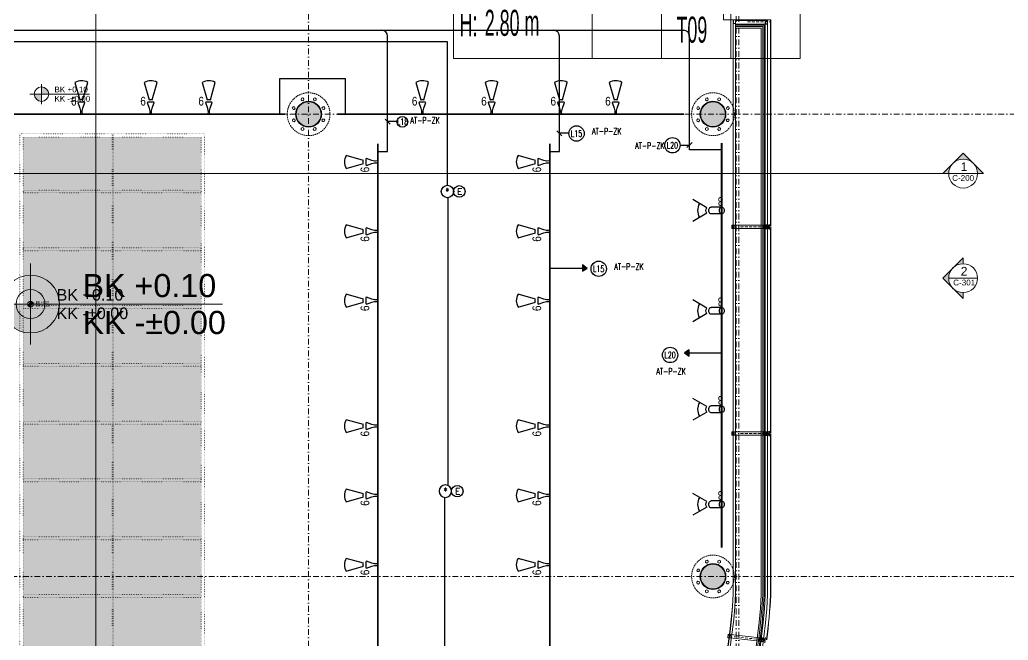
# Model space of a CAD drawing. Extents: x -9058 to 11890, y 0 to 7444.
# Drawn here: x 8615 to 10326, y 1236 to 2309 of the extents above; entities that cross this region are included whole.
import ezdxf
from ezdxf.enums import TextEntityAlignment as Align

# ---------------------------------------------------------------- set-up
doc = ezdxf.new("R2010")
doc.units = 0
doc.header["$LTSCALE"] = 10
doc.header["$MEASUREMENT"] = 0
doc.header["$PDMODE"] = 1
for name, pattern in [('DASHDOT', [1, 0.5, -0.25, 0, -0.25]), ('DOT2', [0.125, 0, -0.125]), ('HIDDEN', [0.375, 0.25, -0.125])]:
    doc.linetypes.add(name, pattern=pattern)
doc.layers.get('0').update_dxf_attribs({"color": 9, "lineweight": 9})
for name, color, linetype, lineweight in [('06D', 9, 'Continuous', 9), ('09', 9, 'Continuous', 9), ('10', 9, 'Continuous', 9), ('12', 9, 'Continuous', 9), ('14', 9, 'Continuous', 9), ('20', 9, 'DOT2', 9), ('21', 9, 'Continuous', 9), ('21 @ 1 (1)', 9, 'Continuous', 9), ('21 @ 10 (1)', 9, 'Continuous', 9), ('21 @ 10 (2)', 9, 'Continuous', 9), ('21 @ 2 (1)', 9, 'Continuous', 9), ('21 @ 20', 9, 'Continuous', 9), ('21 @ 5 (1)', 9, 'Continuous', 9), ('21 @ 5 (2)', 9, 'Continuous', 9), ('21_mahal200', 9, 'Continuous', 9), ('21_mahal200 @ 1', 9, 'Continuous', 9), ('21_mahal200 @ 10 (1)', 9, 'Continuous', 9), ('21_mahal200 @ 10 (2)', 9, 'Continuous', 9), ('21_mahal200 @ 2', 9, 'Continuous', 9), ('21_mahal200 @ 20', 9, 'Continuous', 9), ('21_mahal200 @ 5 (1)', 9, 'Continuous', 9), ('21_mahal200 @ 5 (2)', 9, 'Continuous', 9), ('24', 9, 'DASHDOT', 9), ('31', 9, 'Continuous', 9), ('33', 9, 'BATTING', 9), ('40A', 9, 'Continuous', 9), ('E-1x26W PL DOWNLIGHT ARMATÜR (GÖMME) (KİTLİ)', 7, 'Continuous', 30), ('E-ACİL AYDINLATMA KİTİ', 7, 'Continuous', 30), ('E-Aydınlatma', 4, 'Continuous', 30), ('E-KABLO', 7, 'Continuous', 30), ('E-LİNYE', 7, 'Continuous', 30)]:
    doc.layers.add(name, color=color, linetype=linetype, lineweight=lineweight)
doc.styles.add('Arial', font='arial.ttf', dxfattribs={"height": 2.5})
doc.styles.add('E-YAZI', font='txttw.shx')
doc.styles.add('MuuM_TEXT-STANDART', font='ARIALN.TTF')
doc.linetypes.add('BATTING', pattern='A,0.0001,-0.1,[134,ltypeshp.shx,S=0.1,R=0,X=-0.1,Y=0],-0.2,[134,ltypeshp.shx,S=0.1,R=180,X=0.1,Y=0],-0.1', length=0.4001)

# ---------------------------------------------------------------- blocks, each defined once
blk = doc.blocks.new('p-prs-kolon-02')
h = blk.add_hatch(color=255)
h.dxf.hatch_style = 1
edge = h.paths.add_edge_path()
edge.add_arc((0, 0), 22.5, 0, 360)
for radius in [22.5, 21.5]:
    blk.add_circle((0, 0), radius)
at = {"layer": '20', "linetype": 'HIDDEN'}
for points in [[(-12.5, 27.5), (-9.9, 28.1), (-8.1, 26.3), (-8.8, 23.8), (-11.3, 23.1), (-13.1, 25), (-12.5, 27.5)], [(10.6, 28.2), (12.9, 26.9), (12.9, 24.3), (10.6, 23), (8.4, 24.3), (8.4, 26.9), (10.6, 28.2)], [(-28.2, 10.6), (-26.9, 12.9), (-24.3, 12.9), (-23, 10.6), (-24.3, 8.4), (-26.9, 8.4), (-28.2, 10.6)], [(27.5, 12.5), (28.1, 9.9), (26.3, 8.1), (23.8, 8.8), (23.1, 11.3), (25, 13.1), (27.5, 12.5)], [(-27.5, -12.5), (-28.1, -9.9), (-26.3, -8.1), (-23.8, -8.8), (-23.1, -11.3), (-25, -13.1), (-27.5, -12.5)], [(28.2, -10.6), (26.9, -12.9), (24.3, -12.9), (23, -10.6), (24.3, -8.4), (26.9, -8.4), (28.2, -10.6)], [(-10.6, -28.2), (-12.9, -26.9), (-12.9, -24.3), (-10.6, -23), (-8.4, -24.3), (-8.4, -26.9), (-10.6, -28.2)], [(12.5, -27.5), (9.9, -28.1), (8.1, -26.3), (8.8, -23.8), (11.3, -23.1), (13.1, -25), (12.5, -27.5)]]:
    blk.add_lwpolyline(points, dxfattribs=at)
blk.add_circle((0, 0), 37, dxfattribs=at)
blk = doc.blocks.new('PR')
at = {"layer": '10'}
blk.add_hatch(color=256, dxfattribs=at).paths.add_polyline_path([(9909.7, 1968.8), (9910.1, 1968.8), (9910.1, 1971.3), (9909.7, 1971.3)])
at = {"layer": '06D'}
for points in [[(9905.6, 1973.4), (9854.3, 1973.4)], [(9905.6, 1967.4), (9854.3, 1967.4)]]:
    blk.add_lwpolyline(points, dxfattribs=at)
at = {"layer": '10'}
for points in [[(9854.3, 1973.4), (9850.3, 1973.4), (9850.3, 1967.4), (9854.3, 1967.4), (9854.3, 1973.4)], [(9854.3, 1973.4), (9850.3, 1973.4), (9850.3, 1967.4), (9854.3, 1967.4), (9854.3, 1973.4)], [(9909.6, 1973.4), (9905.6, 1973.4), (9905.6, 1967.4), (9909.6, 1967.4), (9909.6, 1973.4)], [(9909.6, 1973.4), (9905.6, 1973.4), (9905.6, 1967.4), (9909.6, 1967.4), (9909.6, 1973.4)], [(9907.8, 1967.1), (9909.8, 1967.1), (9909.8, 1973.6), (9911.7, 1973.6)], [(9911.7, 1967.1), (9909.8, 1967.1), (9909.8, 1973.6), (9907.8, 1973.6)], [(9913.9, 1973.3), (9910.2, 1973.3), (9910.2, 1967.4), (9913.9, 1967.4)], [(9913.9, 1967.4), (9910.2, 1967.4), (9910.2, 1973.3), (9913.9, 1973.3)], [(9914.9, 1974.7), (9914.9, 1971.3), (9912.3, 1971.3), (9912.3, 1971.1), (9915.1, 1971.1), (9915.1, 1974.7)], [(9915.1, 1965.8), (9915.1, 1969.7), (9912.3, 1969.7), (9912.3, 1969.5), (9914.9, 1969.5), (9914.9, 1965.8)]]:
    blk.add_lwpolyline(points, dxfattribs=at)
for points in [[(9854.1, 1973.2), (9850.5, 1973.2), (9850.5, 1967.6), (9854.1, 1967.6)], [(9854.1, 1973.2), (9850.5, 1973.2), (9850.5, 1967.6), (9854.1, 1967.6)], [(9909.4, 1973.2), (9905.8, 1973.2), (9905.8, 1967.6), (9909.4, 1967.6)], [(9909.4, 1973.2), (9905.8, 1973.2), (9905.8, 1967.6), (9909.4, 1967.6)], [(9909.7, 1968.8), (9910.1, 1968.8), (9910.1, 1971.3), (9909.7, 1971.3)]]:
    blk.add_lwpolyline(points, close=True, dxfattribs=at)
at = {"layer": '20', "linetype": 'HIDDEN', "ltscale": 2}
blk.add_lwpolyline([(9915.1, 1970.4), (9861.3, 1970.4)], dxfattribs=at)
blk = doc.blocks.new('0_exteriorelevation2')
h = blk.add_hatch(color=256)
edge = h.paths.add_edge_path()
edge.add_arc((0, 0), 5, 45, 90)
edge.add_line((0, 5), (0, 7.07))
edge.add_line((0, 7.07), (3.54, 3.54))
edge = h.paths.add_edge_path()
edge.add_line((0, -5), (0, -7.07))
edge.add_line((0, -7.07), (3.54, -3.54))
edge.add_arc((0, 0), 5, 270, 315, ccw=False)
h.paths.add_polyline_path([(3.79, 3.28), (7.07, 0), (3.54, -3.54), (3.77, -3.29), (3.92, -3.11), (4.03, -2.96), (4.19, -2.73), (4.41, -2.36), (4.51, -2.15), (4.59, -1.99), (4.66, -1.81), (4.75, -1.55), (4.83, -1.3), (4.89, -1.03), (4.93, -0.84), (4.97, -0.5), (5, -0.18), (5, 0.07), (4.99, 0.36), (4.96, 0.6), (4.91, 0.94), (4.86, 1.16), (4.82, 1.32), (4.77, 1.51), (4.69, 1.75), (4.58, 2), (4.47, 2.25), (4.36, 2.45), (4.26, 2.62), (4.13, 2.82), (3.97, 3.03), (3.84, 3.2), (3.69, 3.37), (3.55, 3.52)])
for points in [[(0, -7.07), (7.07, 0), (0, 7.07), (0, 5)], [(0, -7.07), (7.07, 0), (0, 7.07), (0, 5)], [(-5, 0), (5, 0)], [(0, -5), (0, -7.07)], [(0, -5), (0, -7.07)]]:
    blk.add_lwpolyline(points)
blk.add_circle((0, 0), 5)
at = {"style": 'Arial'}
blk.add_attdef('KESITADI', text='', height=3, dxfattribs=at).set_placement((0, 0), align=Align.BOTTOM_CENTER)
blk.add_attdef('PAFTAADI', text='', height=2, dxfattribs=at).set_placement((0, -0.5), align=Align.TOP_CENTER)
blk = doc.blocks.new('0a_elevationtarget-p')
h = blk.add_hatch(color=256)
h.paths.add_polyline_path([(2.5, 0, 0.414214), (0, 2.5), (0, 0)])
h.paths.add_polyline_path([(0, 0), (-2.5, 0, 0.414214), (0, -2.5)])
blk.add_line((0, -3.5), (0, 3.5))
blk.add_lwpolyline([(16.605, 0), (-4, 0)])
blk.add_circle((0, 0), 2.5)
at = {"layer": '40A'}
blk.add_lwpolyline([(-2.5, 0), (2.5, 0)], dxfattribs=at)
at = {"style": 'Arial'}
blk.add_attdef('BITMISKOT', text='', height=2, dxfattribs=at).set_placement((4.5, 0), align=Align.BOTTOM_LEFT)
blk.add_attdef('KABAKOT', text='', height=2, dxfattribs=at).set_placement((4.5, -0.592), align=Align.TOP_LEFT)
blk = doc.blocks.new('*U654')
at = {"layer": '21 @ 1 (1)'}
blk.add_blockref('0a_elevationtarget-p', (8633.7, 1817.3), dxfattribs=at).add_auto_attribs({'BITMISKOT': 'BK +0.10', 'KABAKOT': 'KK -%%p0.00'})
at = {"layer": '21 @ 10 (1)', "xscale": 10, "yscale": 10, "zscale": 10}
blk.add_blockref('0a_elevationtarget-p', (8633.7, 1817.3), dxfattribs=at).add_auto_attribs({'BITMISKOT': 'BK +0.10', 'KABAKOT': 'KK -%%p0.00'})
at = {"layer": '21 @ 10 (2)', "xscale": 10, "yscale": 10, "zscale": 10}
blk.add_blockref('0a_elevationtarget-p', (8633.7, 1817.3), dxfattribs=at).add_auto_attribs({'BITMISKOT': 'BK +0.10', 'KABAKOT': 'KK -%%p0.00'})
at = {"layer": '21 @ 2 (1)', "xscale": 2, "yscale": 2, "zscale": 2}
blk.add_blockref('0a_elevationtarget-p', (8633.7, 1817.3), dxfattribs=at).add_auto_attribs({'BITMISKOT': 'BK +0.10', 'KABAKOT': 'KK -%%p0.00'})
at = {"layer": '21 @ 20', "xscale": 20, "yscale": 20, "zscale": 20}
blk.add_blockref('0a_elevationtarget-p', (8633.7, 1817.3), dxfattribs=at).add_auto_attribs({'BITMISKOT': 'BK +0.10', 'KABAKOT': 'KK -%%p0.00'})
at = {"layer": '21 @ 5 (1)', "xscale": 5, "yscale": 5, "zscale": 5}
blk.add_blockref('0a_elevationtarget-p', (8652.6, 2180.6), dxfattribs=at).add_auto_attribs({'BITMISKOT': 'BK +0.10', 'KABAKOT': 'KK -%%p0.00'})
at = {"layer": '21 @ 5 (2)', "xscale": 5, "yscale": 5, "zscale": 5}
blk.add_blockref('0a_elevationtarget-p', (8652.6, 2180.6), dxfattribs=at).add_auto_attribs({'BITMISKOT': 'BK +0.10', 'KABAKOT': 'KK -%%p0.00'})
blk = doc.blocks.new('0_buildingsection')
h = blk.add_hatch(color=256)
h.paths.add_polyline_path([(7.07, 0), (0, 7.07), (-7.07, 0)])
h.paths.add_polyline_path([(5, 0, 1), (-5, 0)], flags=16)
for points in [[(7.07, 0), (0, 7.07), (-7.07, 0), (25, 0)], [(7.07, 0), (0, 7.07), (-7.07, 0), (7.07, 0)]]:
    blk.add_lwpolyline(points)
blk.add_circle((0, 0), 5)
at = {"style": 'Arial'}
blk.add_attdef('KESITADI', text='', height=3, dxfattribs=at).set_placement((0, 0), align=Align.BOTTOM_CENTER)
blk.add_attdef('PAFTAADI', text='', height=2, dxfattribs=at).set_placement((0, -0.5), align=Align.TOP_CENTER)
blk = doc.blocks.new('p-cam ısıklık')
at = {"layer": '09'}
h = blk.add_hatch(dxfattribs=at)
h.set_pattern_fill('DOTS', color=256, scale=5)
h.set_pattern_definition([(0, (-3005.0576, -612.123), (3.96875, 7.9375), [0, -7.9375])])
h.paths.add_polyline_path([(-6, 6), (-6, 1494), (-314, 1494), (-314, 6)])
for points in [[(-320, 0), (-320, 1500), (0, 1500), (0, 0)], [(-314, 6), (-314, 1494), (-6, 1494), (-6, 6)], [(-6, 1397.5), (-314, 1397.5), (-314, 1402.5), (-6, 1402.5)], [(-6, 1297.5), (-314, 1297.5), (-314, 1302.5), (-6, 1302.5)], [(-6, 1197.5), (-314, 1197.5), (-314, 1202.5), (-6, 1202.5)], [(-6, 1097.5), (-314, 1097.5), (-314, 1102.5), (-6, 1102.5)], [(-6, 997.5), (-314, 997.5), (-314, 1002.5), (-6, 1002.5)], [(-6, 897.5), (-314, 897.5), (-314, 902.5), (-6, 902.5)], [(-6, 797.5), (-314, 797.5), (-314, 802.5), (-6, 802.5)], [(-6, 697.5), (-314, 697.5), (-314, 702.5), (-6, 702.5)], [(-6, 597.5), (-314, 597.5), (-314, 602.5), (-6, 602.5)], [(-6, 497.5), (-314, 497.5), (-314, 502.5), (-6, 502.5)], [(-6, 397.5), (-314, 397.5), (-314, 402.5), (-6, 402.5)], [(-6, 297.5), (-314, 297.5), (-314, 302.5), (-6, 302.5)], [(-6, 197.5), (-314, 197.5), (-314, 202.5), (-6, 202.5)], [(-6, 97.5), (-314, 97.5), (-314, 102.5), (-6, 102.5)]]:
    blk.add_lwpolyline(points, close=True)
for points in [[(-160.1, 6), (-160.3, 1498.5)], [(-158.1, 6), (-158.3, 1498.5)]]:
    blk.add_lwpolyline(points)
blk = doc.blocks.new('0a_roomno2')
blk.add_lwpolyline([(30, -16), (0, -16), (0, 0), (30, 0)], close=True)
for points in [[(0, 0), (30, 0)], [(0, -5), (30, -5)], [(12, -5), (12, -16)], [(18, -5), (18, -16)], [(24, -5), (24, -16)], [(12, -10.5), (0, -10.5)]]:
    blk.add_lwpolyline(points)
at = {"layer": '40A'}
blk.add_lwpolyline([(0, 0), (30, 0)], dxfattribs=at)
at = {"style": 'MuuM_TEXT-STANDART', "width": 0.6}
blk.add_text('H:', height=2.25, dxfattribs=at).set_placement((0.525, -12.962), align=Align.MIDDLE_LEFT)
at = {"style": 'Arial'}
blk.add_attdef('ODANO', (0, 1.505), '', height=3, dxfattribs=at)
blk.add_attdef('MEKANADI', text='', height=3, dxfattribs=at).set_placement((0.525, -4.75), align=Align.BOTTOM_LEFT)
at = {"style": 'MuuM_TEXT-STANDART', "width": 0.6}
for tag, p in [('YER01', (15, -7)), ('TAVAN01', (20.625, -7)), ('DUVAR01', (26.25, -7)), ('YER02', (15, -10.375)), ('TAVAN02', (20.625, -10.375)), ('DUVAR02', (26.25, -10.375)), ('YER03', (15, -13.75)), ('TAVAN03', (20.625, -13.75)), ('DUVAR03', (26.25, -13.75))]:
    blk.add_attdef(tag, text='', height=2.25, dxfattribs=at).set_placement(p, align=Align.MIDDLE_CENTER)
at = {"style": 'MuuM_TEXT-STANDART'}
blk.add_attdef('M2', text='', height=2.25, dxfattribs=at).set_placement((1.323, -7.805), align=Align.MIDDLE_LEFT)
at = {"style": 'MuuM_TEXT-STANDART', "width": 0.6}
blk.add_attdef('TEMIZTAVANYUKSEKLIGI', text='', height=2.25, dxfattribs=at).set_placement((2.7, -13.162), align=Align.MIDDLE_LEFT)
blk = doc.blocks.new('*U663')
at = {"layer": '21_mahal200 @ 1'}
ref = blk.add_blockref('0a_roomno2', (9366, 2562.2), dxfattribs=at)
ref.add_attrib('ODANO', ' PRS-1K-09', (9366, 2564), dxfattribs={"layer": '0', "height": 3, "style": 'Arial'})
ref.add_attrib('MEKANADI', 'SAT.MÜD.ODASI', dxfattribs={"layer": '0', "height": 3, "style": 'Arial', "width": 0.8}).set_placement((9366.5, 2557.7), align=Align.BOTTOM_LEFT)
ref.add_attrib('M2', '##### m2', dxfattribs={"layer": '0', "height": 2.25, "style": 'MuuM_TEXT-STANDART', "width": 0.6}).set_placement((9366.5, 2554.9), align=Align.MIDDLE_LEFT)
ref.add_attrib('TEMIZTAVANYUKSEKLIGI', '2.80 m', dxfattribs={"layer": '0', "height": 2.25, "style": 'MuuM_TEXT-STANDART', "width": 0.6}).set_placement((9368.7, 2549.3), align=Align.MIDDLE_LEFT)
ref.add_attrib('YER01', 'Y25', dxfattribs={"layer": '0', "height": 2.25, "style": 'MuuM_TEXT-STANDART', "width": 0.6}).set_placement((9381, 2555.5), align=Align.MIDDLE_CENTER)
ref.add_attrib('TAVAN01', 'T05', dxfattribs={"layer": '0', "height": 2.25, "style": 'MuuM_TEXT-STANDART', "width": 0.6}).set_placement((9386.6, 2555.5), align=Align.MIDDLE_CENTER)
ref.add_attrib('DUVAR01', 'D07', dxfattribs={"layer": '0', "height": 2.25, "style": 'MuuM_TEXT-STANDART', "width": 0.6}).set_placement((9392.2, 2555.5), align=Align.MIDDLE_CENTER)
ref.add_attrib('TAVAN02', 'T07', dxfattribs={"layer": '0', "height": 2.25, "style": 'MuuM_TEXT-STANDART', "width": 0.6}).set_placement((9386.6, 2552.1), align=Align.MIDDLE_CENTER)
ref.add_attrib('TAVAN03', 'T09', dxfattribs={"layer": '0', "height": 2.25, "style": 'MuuM_TEXT-STANDART', "width": 0.6}).set_placement((9386.6, 2548.7), align=Align.MIDDLE_CENTER)
at = {"layer": '21_mahal200 @ 10 (1)'}
ref = blk.add_blockref('0a_roomno2', (9366, 2562.2), dxfattribs=dict(at, xscale=10, yscale=10, zscale=10))
ref.add_attrib('ODANO', ' PRS-1K-09', (9366, 2579.8), dxfattribs={"layer": '0', "height": 30, "style": 'Arial'})
ref.add_attrib('MEKANADI', 'SAT.MÜD.ODASI', dxfattribs={"layer": '0', "height": 30, "style": 'Arial', "width": 0.8}).set_placement((9371.2, 2517.2), align=Align.BOTTOM_LEFT)
ref.add_attrib('M2', '##### m2', dxfattribs={"layer": '0', "height": 22.5, "style": 'MuuM_TEXT-STANDART', "width": 0.6}).set_placement((9371.2, 2489.1), align=Align.MIDDLE_LEFT)
ref.add_attrib('TEMIZTAVANYUKSEKLIGI', '2.80 m', dxfattribs={"layer": '0', "height": 22.5, "style": 'MuuM_TEXT-STANDART', "width": 0.6}).set_placement((9393, 2433.1), align=Align.MIDDLE_LEFT)
ref.add_attrib('YER01', 'Y25', dxfattribs={"layer": '0', "height": 22.5, "style": 'MuuM_TEXT-STANDART', "width": 0.6}).set_placement((9516, 2494.7), align=Align.MIDDLE_CENTER)
ref.add_attrib('TAVAN01', 'T05', dxfattribs={"layer": '0', "height": 22.5, "style": 'MuuM_TEXT-STANDART', "width": 0.6}).set_placement((9572.2, 2494.7), align=Align.MIDDLE_CENTER)
ref.add_attrib('DUVAR01', 'D07', dxfattribs={"layer": '0', "height": 22.5, "style": 'MuuM_TEXT-STANDART', "width": 0.6}).set_placement((9628.5, 2494.7), align=Align.MIDDLE_CENTER)
ref.add_attrib('TAVAN02', 'T07', dxfattribs={"layer": '0', "height": 22.5, "style": 'MuuM_TEXT-STANDART', "width": 0.6}).set_placement((9572.2, 2461), align=Align.MIDDLE_CENTER)
ref.add_attrib('TAVAN03', 'T09', dxfattribs={"layer": '0', "height": 22.5, "style": 'MuuM_TEXT-STANDART', "width": 0.6}).set_placement((9572.2, 2427.2), align=Align.MIDDLE_CENTER)
at = {"layer": '21_mahal200 @ 10 (2)'}
ref = blk.add_blockref('0a_roomno2', (9366, 2562.2), dxfattribs=dict(at, xscale=10, yscale=10, zscale=10))
ref.add_attrib('ODANO', ' PRS-1K-09', (9366, 2579.8), dxfattribs={"layer": '0', "height": 30, "style": 'Arial'})
ref.add_attrib('MEKANADI', 'SAT.MÜD.ODASI', dxfattribs={"layer": '0', "height": 30, "style": 'Arial', "width": 0.8}).set_placement((9371.2, 2517.2), align=Align.BOTTOM_LEFT)
ref.add_attrib('M2', '##### m2', dxfattribs={"layer": '0', "height": 22.5, "style": 'MuuM_TEXT-STANDART', "width": 0.6}).set_placement((9371.2, 2489.1), align=Align.MIDDLE_LEFT)
ref.add_attrib('TEMIZTAVANYUKSEKLIGI', '2.80 m', dxfattribs={"layer": '0', "height": 22.5, "style": 'MuuM_TEXT-STANDART', "width": 0.6}).set_placement((9393, 2433.1), align=Align.MIDDLE_LEFT)
ref.add_attrib('YER01', 'Y25', dxfattribs={"layer": '0', "height": 22.5, "style": 'MuuM_TEXT-STANDART', "width": 0.6}).set_placement((9516, 2494.7), align=Align.MIDDLE_CENTER)
ref.add_attrib('TAVAN01', 'T05', dxfattribs={"layer": '0', "height": 22.5, "style": 'MuuM_TEXT-STANDART', "width": 0.6}).set_placement((9572.2, 2494.7), align=Align.MIDDLE_CENTER)
ref.add_attrib('DUVAR01', 'D07', dxfattribs={"layer": '0', "height": 22.5, "style": 'MuuM_TEXT-STANDART', "width": 0.6}).set_placement((9628.5, 2494.7), align=Align.MIDDLE_CENTER)
ref.add_attrib('TAVAN02', 'T07', dxfattribs={"layer": '0', "height": 22.5, "style": 'MuuM_TEXT-STANDART', "width": 0.6}).set_placement((9572.2, 2461), align=Align.MIDDLE_CENTER)
ref.add_attrib('TAVAN03', 'T09', dxfattribs={"layer": '0', "height": 22.5, "style": 'MuuM_TEXT-STANDART', "width": 0.6}).set_placement((9572.2, 2427.2), align=Align.MIDDLE_CENTER)
at = {"layer": '21_mahal200 @ 2'}
ref = blk.add_blockref('0a_roomno2', (9366, 2562.2), dxfattribs=dict(at, xscale=2, yscale=2, zscale=2))
ref.add_attrib('ODANO', ' PRS-1K-09', (9366, 2565.7), dxfattribs={"layer": '0', "height": 6, "style": 'Arial'})
ref.add_attrib('MEKANADI', 'SAT.MÜD.ODASI', dxfattribs={"layer": '0', "height": 6, "style": 'Arial', "width": 0.8}).set_placement((9367, 2553.2), align=Align.BOTTOM_LEFT)
ref.add_attrib('M2', '##### m2', dxfattribs={"layer": '0', "height": 4.5, "style": 'MuuM_TEXT-STANDART', "width": 0.6}).set_placement((9367, 2547.6), align=Align.MIDDLE_LEFT)
ref.add_attrib('TEMIZTAVANYUKSEKLIGI', '2.80 m', dxfattribs={"layer": '0', "height": 4.5, "style": 'MuuM_TEXT-STANDART', "width": 0.6}).set_placement((9371.4, 2536.4), align=Align.MIDDLE_LEFT)
ref.add_attrib('YER01', 'Y25', dxfattribs={"layer": '0', "height": 4.5, "style": 'MuuM_TEXT-STANDART', "width": 0.6}).set_placement((9396, 2548.7), align=Align.MIDDLE_CENTER)
ref.add_attrib('TAVAN01', 'T05', dxfattribs={"layer": '0', "height": 4.5, "style": 'MuuM_TEXT-STANDART', "width": 0.6}).set_placement((9407.2, 2548.7), align=Align.MIDDLE_CENTER)
ref.add_attrib('DUVAR01', 'D07', dxfattribs={"layer": '0', "height": 4.5, "style": 'MuuM_TEXT-STANDART', "width": 0.6}).set_placement((9418.5, 2548.7), align=Align.MIDDLE_CENTER)
ref.add_attrib('TAVAN02', 'T07', dxfattribs={"layer": '0', "height": 4.5, "style": 'MuuM_TEXT-STANDART', "width": 0.6}).set_placement((9407.2, 2542), align=Align.MIDDLE_CENTER)
ref.add_attrib('TAVAN03', 'T09', dxfattribs={"layer": '0', "height": 4.5, "style": 'MuuM_TEXT-STANDART', "width": 0.6}).set_placement((9407.2, 2535.2), align=Align.MIDDLE_CENTER)
at = {"layer": '21_mahal200 @ 20'}
ref = blk.add_blockref('0a_roomno2', (9366, 2562.2), dxfattribs=dict(at, xscale=20, yscale=20, zscale=20))
ref.add_attrib('ODANO', ' PRS-1K-09', (9366, 2597.3), dxfattribs={"layer": '0', "height": 60, "style": 'Arial'})
ref.add_attrib('MEKANADI', 'SAT.MÜD.ODASI', dxfattribs={"layer": '0', "height": 60, "style": 'Arial', "width": 0.8}).set_placement((9376.5, 2472.2), align=Align.BOTTOM_LEFT)
ref.add_attrib('M2', '##### m2', dxfattribs={"layer": '0', "height": 45, "style": 'MuuM_TEXT-STANDART', "width": 0.6}).set_placement((9376.5, 2416), align=Align.MIDDLE_LEFT)
ref.add_attrib('TEMIZTAVANYUKSEKLIGI', '2.80 m', dxfattribs={"layer": '0', "height": 45, "style": 'MuuM_TEXT-STANDART', "width": 0.6}).set_placement((9420, 2304), align=Align.MIDDLE_LEFT)
ref.add_attrib('YER01', 'Y25', dxfattribs={"layer": '0', "height": 45, "style": 'MuuM_TEXT-STANDART', "width": 0.6}).set_placement((9666, 2427.2), align=Align.MIDDLE_CENTER)
ref.add_attrib('TAVAN01', 'T05', dxfattribs={"layer": '0', "height": 45, "style": 'MuuM_TEXT-STANDART', "width": 0.6}).set_placement((9778.5, 2427.2), align=Align.MIDDLE_CENTER)
ref.add_attrib('DUVAR01', 'D07', dxfattribs={"layer": '0', "height": 45, "style": 'MuuM_TEXT-STANDART', "width": 0.6}).set_placement((9891, 2427.2), align=Align.MIDDLE_CENTER)
ref.add_attrib('TAVAN02', 'T07', dxfattribs={"layer": '0', "height": 45, "style": 'MuuM_TEXT-STANDART', "width": 0.6}).set_placement((9778.5, 2359.7), align=Align.MIDDLE_CENTER)
ref.add_attrib('TAVAN03', 'T09', dxfattribs={"layer": '0', "height": 45, "style": 'MuuM_TEXT-STANDART', "width": 0.6}).set_placement((9778.5, 2292.2), align=Align.MIDDLE_CENTER)
at = {"layer": '21_mahal200 @ 5 (1)'}
ref = blk.add_blockref('0a_roomno2', (9366, 2562.2), dxfattribs=dict(at, xscale=5, yscale=5, zscale=5))
ref.add_attrib('ODANO', ' PRS-1K-09', (9366, 2571), dxfattribs={"layer": '0', "height": 15, "style": 'Arial'})
ref.add_attrib('MEKANADI', 'SAT.MÜD.ODASI', dxfattribs={"layer": '0', "height": 15, "style": 'Arial', "width": 0.8}).set_placement((9368.6, 2539.7), align=Align.BOTTOM_LEFT)
ref.add_attrib('M2', '##### m2', dxfattribs={"layer": '0', "height": 11.25, "style": 'MuuM_TEXT-STANDART', "width": 0.6}).set_placement((9368.6, 2525.6), align=Align.MIDDLE_LEFT)
ref.add_attrib('TEMIZTAVANYUKSEKLIGI', '2.80 m', dxfattribs={"layer": '0', "height": 11.25, "style": 'MuuM_TEXT-STANDART', "width": 0.6}).set_placement((9379.5, 2497.6), align=Align.MIDDLE_LEFT)
ref.add_attrib('YER01', 'Y25', dxfattribs={"layer": '0', "height": 11.25, "style": 'MuuM_TEXT-STANDART', "width": 0.6}).set_placement((9441, 2528.5), align=Align.MIDDLE_CENTER)
ref.add_attrib('TAVAN01', 'T05', dxfattribs={"layer": '0', "height": 11.25, "style": 'MuuM_TEXT-STANDART', "width": 0.6}).set_placement((9469.1, 2528.5), align=Align.MIDDLE_CENTER)
ref.add_attrib('DUVAR01', 'D07', dxfattribs={"layer": '0', "height": 11.25, "style": 'MuuM_TEXT-STANDART', "width": 0.6}).set_placement((9497.2, 2528.5), align=Align.MIDDLE_CENTER)
ref.add_attrib('TAVAN02', 'T07', dxfattribs={"layer": '0', "height": 11.25, "style": 'MuuM_TEXT-STANDART', "width": 0.6}).set_placement((9469.1, 2511.6), align=Align.MIDDLE_CENTER)
ref.add_attrib('TAVAN03', 'T09', dxfattribs={"layer": '0', "height": 11.25, "style": 'MuuM_TEXT-STANDART', "width": 0.6}).set_placement((9469.1, 2494.7), align=Align.MIDDLE_CENTER)
at = {"layer": '21_mahal200 @ 5 (2)'}
ref = blk.add_blockref('0a_roomno2', (9366, 2562.2), dxfattribs=dict(at, xscale=5, yscale=5, zscale=5))
ref.add_attrib('ODANO', ' PRS-1K-09', (9366, 2571), dxfattribs={"layer": '0', "height": 15, "style": 'Arial'})
ref.add_attrib('MEKANADI', 'SAT.MÜD.ODASI', dxfattribs={"layer": '0', "height": 15, "style": 'Arial', "width": 0.8}).set_placement((9368.6, 2539.7), align=Align.BOTTOM_LEFT)
ref.add_attrib('M2', '##### m2', dxfattribs={"layer": '0', "height": 11.25, "style": 'MuuM_TEXT-STANDART', "width": 0.6}).set_placement((9368.6, 2525.6), align=Align.MIDDLE_LEFT)
ref.add_attrib('TEMIZTAVANYUKSEKLIGI', '2.80 m', dxfattribs={"layer": '0', "height": 11.25, "style": 'MuuM_TEXT-STANDART', "width": 0.6}).set_placement((9379.5, 2497.6), align=Align.MIDDLE_LEFT)
ref.add_attrib('YER01', 'Y25', dxfattribs={"layer": '0', "height": 11.25, "style": 'MuuM_TEXT-STANDART', "width": 0.6}).set_placement((9441, 2528.5), align=Align.MIDDLE_CENTER)
ref.add_attrib('TAVAN01', 'T05', dxfattribs={"layer": '0', "height": 11.25, "style": 'MuuM_TEXT-STANDART', "width": 0.6}).set_placement((9469.1, 2528.5), align=Align.MIDDLE_CENTER)
ref.add_attrib('DUVAR01', 'D07', dxfattribs={"layer": '0', "height": 11.25, "style": 'MuuM_TEXT-STANDART', "width": 0.6}).set_placement((9497.2, 2528.5), align=Align.MIDDLE_CENTER)
ref.add_attrib('TAVAN02', 'T07', dxfattribs={"layer": '0', "height": 11.25, "style": 'MuuM_TEXT-STANDART', "width": 0.6}).set_placement((9469.1, 2511.6), align=Align.MIDDLE_CENTER)
ref.add_attrib('TAVAN03', 'T09', dxfattribs={"layer": '0', "height": 11.25, "style": 'MuuM_TEXT-STANDART', "width": 0.6}).set_placement((9469.1, 2494.7), align=Align.MIDDLE_CENTER)
blk = doc.blocks.new('0_spotlight')
for points in [[(-1.5, 0), (-1.6, -0.3), (-1.3, -4.5), (-1.4, -6), (-2.5, -10.6), (-6, -20), (-5.1, -20.8), (5.1, -20.8), (6, -20), (2.5, -10.6), (1.4, -6), (1.3, -4.5), (1.6, -0.3), (1.5, 0), (-1.5, 0)], [(-1.6, -0.5), (-1.6, -0.5)]]:
    blk.add_lwpolyline(points)
blk.add_lwpolyline([(2.7, -24.8, -0.312731), (-2.7, -24.7), (-11, -55, 0.279029), (11.2, -54.8), (2.7, -24.8, -0.312731)], format="xyb", close=True)
at = {"style": 'MuuM_TEXT-STANDART'}
blk.add_attdef('AYDINLATMA', (8.6, -15), '', height=15, dxfattribs=at)
blk = doc.blocks.new('0_floodlight')
for p, q in [((29.9, 4.8), (54.2, 18.9)), ((4.2, 6), (22.5, 6)), ((4.2, -6), (6.1, -6)), ((6.1, -6), (22.5, -6)), ((29.9, -4.8), (54.2, -18.8))]:
    blk.add_line(p, q)
for centre, radius, start, end in [((24.3, 0), 7.37, 319.3342, 40.7067), ((22.5, 0), 22.9, 328.8621, 31.1788)]:
    blk.add_arc(centre, radius, start, end)
for centre, ratio, start_param, end_param in [((4.2, 0), 0.706745, 3.141591, 6.283185), ((22.5, 0), 0.675863, 0.004415, 3.146483)]:
    blk.add_ellipse(centre, major_axis=(0, -6), ratio=ratio, start_param=start_param, end_param=end_param)
at = {"extrusion": (0, 0, -1)}
blk.add_ellipse((4.2, 0), major_axis=(0, -6), ratio=0.706745, start_param=3.141591, end_param=6.283185, dxfattribs=at)
at = {"style": 'MuuM_TEXT-STANDART'}
blk.add_attdef('AYDINLATMA', (1.4, 11.2), '', height=15, dxfattribs=at)
blk = doc.blocks.new('E-1x26W PL DOWNLIGHT ARMATÜR (GÖMME) (KİTLİ)')
at = {"layer": 'E-1x26W PL DOWNLIGHT ARMATÜR (GÖMME) (KİTLİ)', "color": 4}
blk.add_ellipse((0, 0), major_axis=(-10.8, 0), ratio=1, start_param=3.1418, end_param=9.424985, dxfattribs=at)
at = {"layer": 'E-1x26W PL DOWNLIGHT ARMATÜR (GÖMME) (KİTLİ)', "color": 7, "style": 'E-YAZI', "width": 0.8}
blk.add_text('*', height=12.5, dxfattribs=at).set_placement((-3.1, -6.1))
blk = doc.blocks.new('100_ACİL AYDINLATMA KİTİ')
at = {"layer": 'E-ACİL AYDINLATMA KİTİ', "color": 3}
blk.add_circle((0, 0), 1.25, dxfattribs=at)
at = {"layer": 'E-ACİL AYDINLATMA KİTİ', "color": 3, "style": 'E-YAZI'}
blk.add_text('E', height=1.34, dxfattribs=at).set_placement((-0.45, -0.69))

msp = doc.modelspace()

# ---------------------------------------------------------------- hatches: boundary and pattern name
at = {"layer": 'E-LİNYE', "linetype": 'Continuous'}
h = msp.add_hatch(dxfattribs=at)
h.set_pattern_fill('ANGLE', color=3, angle=-90, style=0)
h.set_pattern_definition([(270, (-12129.5796, 20494.771), (6.985, -1e-15), [5.08, -1.905]), (360, (-12129.5796, 20494.771), (2e-15, 6.985), [5.08, -1.905])])
h.paths.add_polyline_path([(9597.16, 1879.07), (9588.95, 1884.98), (9588.95, 1874.03)])
for points in [[(9597.16, 1879.07), (9588.95, 1884.98), (9588.95, 1874.03)], [(9765.47, 1732.87), (9773.67, 1726.97), (9773.67, 1737.92)]]:
    msp.add_hatch(color=3, dxfattribs=at).paths.add_polyline_path(points)
h = msp.add_hatch(dxfattribs=at)
h.set_pattern_fill('ANGLE', color=3, angle=90, style=0)
h.set_pattern_definition([(90, (31492.204, -16882.8254), (-6.985, 2e-15), [5.08, -1.905]), (180, (31492.204, -16882.8254), (-3e-15, -6.985), [5.08, -1.905])])
h.paths.add_polyline_path([(9765.47, 1732.87), (9773.67, 1726.97), (9773.67, 1737.92)])

# ---------------------------------------------------------------- linework, layer by layer
msp.add_point((9744, 1350.04))
at = {"layer": '06D'}
for p, q in [((9854.26, 1315.86), (9854.26, 2302.82)), ((9905.64, 1314.3), (9905.64, 2301.89)), ((9909.65, 1314.28), (9909.65, 2301.89))]:
    msp.add_line(p, q, dxfattribs=at)
for points in [[(9905.83, 2307.89), (9854.26, 2307.89)], [(9905.83, 2301.89), (9854.26, 2301.89)]]:
    msp.add_lwpolyline(points, dxfattribs=at)
for points in [[(8940.47, 625.92), (8940.56, 353.25, 0.3865428), (9909.65, 1314.28)], [(8944.47, 625.92), (8944.55, 357.44, 0.3853043), (9905.64, 1314.3)], [(8995.85, 631.92), (8995.92, 412.85, 0.3688386), (9854.26, 1315.64, 0.3688386)]]:
    msp.add_lwpolyline(points, format="xyb", dxfattribs=at)
at = {"layer": '10'}
msp.add_line((9850.06, 1315.86), (9850.06, 2309.12), dxfattribs=at)
at = {"layer": '10', "linetype": 'Continuous'}
msp.add_line((9850.26, 1315.86), (9850.26, 2309.12), dxfattribs=at)
at = {"layer": '10'}
for points in [[(9854.26, 2309.12), (9850.26, 2309.12), (9850.26, 2302.82), (9854.26, 2302.82), (9854.26, 2309.12)], [(9914.86, 1951.89), (9914.86, 2308.92), (9855.06, 2308.92), (9855.06, 2309.12), (9915.06, 2309.12), (9915.06, 1951.69)], [(9915.06, 1951.69), (9915.06, 2309.12), (9875.06, 2309.12)], [(9914.86, 1951.89), (9914.86, 2308.92), (9875.06, 2308.92)], [(9909.65, 2301.89), (9905.65, 2301.89), (9905.65, 2307.89), (9909.65, 2307.89), (9909.65, 2301.89)], [(9914.86, 1594.15), (9914.86, 1872.09), (9914.86, 1950.07)], [(9914.86, 1594.15), (9914.86, 1950.07)], [(9915.06, 1950.27), (9915.06, 1872.09), (9915.06, 1593.95)], [(9915.06, 1593.95), (9915.06, 1950.27)], [(9914.83, 1313.52), (9914.86, 1592.33)], [(9915.04, 1313.72), (9915.06, 1592.53)]]:
    msp.add_lwpolyline(points, dxfattribs=at)
for points in [[(9854.06, 2308.92), (9850.46, 2308.92), (9850.46, 2303.02), (9854.06, 2303.02)], [(9909.45, 2302.09), (9905.85, 2302.09), (9905.85, 2307.69), (9909.45, 2307.69)]]:
    msp.add_lwpolyline(points, close=True, dxfattribs=at)
at = {"layer": '10', "linetype": 'Continuous'}
for points in [[(8999.85, 631.92), (8999.92, 417.3, 0.3675194), (9850.26, 1315.86)], [(9907.84, 1236.33, 0.0190063), (9914.83, 1313.52)], [(9908.03, 1236.31, 0.019057), (9915.04, 1313.72)]]:
    msp.add_lwpolyline(points, format="xyb", dxfattribs=at)
at = {"layer": '10'}
msp.add_lwpolyline([(9000.06, 632.12), (9000.12, 417.52, 0.3674516), (9850.06, 1315.86)], format="xyb", dxfattribs=at)
at = {"layer": '12'}
for points in [[(8944.47, 625.92), (8944.55, 357.44, 0.3853043), (9905.64, 1314.3), (9905.64, 2301.89), (9854.26, 2301.89)], [(8946.47, 625.92), (8946.55, 359.54, 0.3846926), (9903.64, 1314.36), (9903.64, 2299.89), (9854.26, 2299.89)]]:
    msp.add_lwpolyline(points, format="xyb", dxfattribs=at)
at = {"layer": '14'}
msp.add_lwpolyline([(9833.06, 2397.87), (9833.06, 2309.12), (9855.06, 2309.12)], dxfattribs=at)
msp.add_lwpolyline([(8951.47, 625.93), (8951.55, 364.81, 0.3831537), (9898.64, 1314.49), (9898.64, 2294.89), (9854.26, 2294.89)], format="xyb", dxfattribs=at)
at = {"layer": '20'}
msp.add_lwpolyline([(9855.06, 2309.12), (9915.06, 2309.12), (9915.06, 1591.84)], dxfattribs=at)
at = {"layer": '20', "linetype": 'HIDDEN', "ltscale": 2}
msp.add_lwpolyline([(9874.9, 2305.65), (9915.06, 2305.65)], dxfattribs=at)
at = {"layer": '21'}
for points in [[(8746.67, 165.86), (8746.67, 2447.69), (8641.28, 2447.69), (8641.28, 4020.46)], [(7264.7, 2043.03), (10283.45, 2043.03)]]:
    msp.add_lwpolyline(points, dxfattribs=at)
at = {"layer": '24', "ltscale": 2}
for points in [[(9115.06, 4008.37), (9115.06, 160.84)], [(9855.06, 2395.87), (9855.06, 203.37), (9755.06, 203.37), (9755.06, 160.84)], [(9860.06, 2395.87), (9860.06, 203.37), (9960.06, 203.37), (9960.06, 160.84)], [(7012.53, 2145.87), (10535.06, 2145.87)], [(7012.53, 1345.87), (10535.06, 1345.87)]]:
    msp.add_lwpolyline(points, dxfattribs=at)
at = {"layer": '33', "ltscale": 0.25}
msp.add_lwpolyline([(8948.97, 625.92), (8949.05, 362.17, 0.3839249), (9901.14, 1314.42), (9901.14, 2297.39), (9854.26, 2297.39)], format="xyb", dxfattribs=at)
at = {"layer": 'E-Aydınlatma', "const_width": 3}
for points in [[(8475.06, 2145.87), (9075.06, 2145.87)], [(9165.06, 2145.87), (9765.06, 2145.87)], [(9235.06, 594.85), (9235.06, 2094.85)], [(9532.57, 694.85), (9532.56, 2094.85)], [(9830.06, 1395.87), (9830.06, 2095.87)]]:
    msp.add_lwpolyline(points, dxfattribs=at)
at = {"layer": 'E-KABLO', "color": 6}
for p, q in [((8598.02, 2291.19), (9241.74, 2291.19)), ((9229.7, 2291.19), (9764.4, 2291.19)), ((9251.74, 2081.17), (9251.74, 2281.19)), ((9549.24, 2081.17), (9549.24, 2281.19)), ((9774.31, 2084.48), (9774.31, 2281.19)), ((9065.36, 2145.87), (9065.36, 2207.53)), ((9065.36, 2207.53), (9178.91, 2207.53)), ((9178.91, 2145.87), (9178.91, 2207.53)), ((9235.06, 2081.17), (9251.74, 2081.17)), ((9532.56, 2081.17), (9549.24, 2081.17)), ((9830.06, 2084.48), (9774.31, 2084.48))]:
    msp.add_line(p, q, dxfattribs=at)
at = {"layer": 'E-KABLO', "color": 5}
for p, q in [((9355.41, 2271.2), (8226, 2271.2)), ((9355.41, 2022.94), (9355.41, 2271.2)), ((9356.21, 2001.29), (9356.21, 1503.29)), ((9350.51, 1482.69), (9350.51, 848.98))]:
    msp.add_line(p, q, dxfattribs=at)
at = {"layer": 'E-KABLO', "color": 6}
for centre in [(9241.74, 2281.19), (9764.31, 2281.19)]:
    msp.add_arc(centre, 10, 0, 90, dxfattribs=at)
at = {"layer": 'E-KABLO'}
msp.add_arc((9539.24, 2281.19), 10, 0, 90, dxfattribs=at)
at = {"layer": 'E-LİNYE', "color": 7, "linetype": 'Continuous'}
for p, q in [((9256.16, 2128.7), (9247.32, 2137.54)), ((9268.06, 2133.12), (9251.74, 2133.12)), ((9553.66, 2108.37), (9544.83, 2117.2)), ((9565.56, 2112.78), (9549.24, 2112.78)), ((9758.05, 2092.4), (9774.37, 2092.4)), ((9769.95, 2087.98), (9778.79, 2096.82))]:
    msp.add_line(p, q, dxfattribs=at)
at = {"layer": 'E-LİNYE', "color": 3, "linetype": 'Continuous'}
for p, q in [((9588.95, 1884.98), (9588.95, 1874.03)), ((9597.16, 1879.07), (9588.95, 1884.98)), ((9588.95, 1879.07), (9532.56, 1879.07)), ((9588.95, 1874.03), (9597.16, 1879.07)), ((9773.67, 1737.92), (9765.47, 1732.87)), ((9765.47, 1732.87), (9773.67, 1726.97)), ((9773.67, 1726.97), (9773.67, 1737.92)), ((9773.67, 1732.87), (9830.06, 1732.87))]:
    msp.add_line(p, q, dxfattribs=at)
at = {"layer": 'E-LİNYE', "color": 7, "linetype": 'Continuous'}
for centre, radius in [((9277.34, 2132.65), 9.28), ((9578.82, 2112.47), 13.26), ((9744.79, 2092.08), 13.26), ((9617.23, 1878.31), 13.26), ((9740.77, 1729.2), 13.26)]:
    msp.add_circle(centre, radius, dxfattribs=at)

# ---------------------------------------------------------------- block references
for p, rotation in [((-2.5, -19.42), 359.9998342627784), ((-2.51, -377.16), 359.9998342627784), ((-165.67, 361.37), 353.7228447461329)]:
    msp.add_blockref('PR', p, dxfattribs=dict(rotation=rotation))
at = {"layer": '10'}
for p in [(9115.06, 2145.87), (9815.06, 2145.87), (9815.06, 1345.87)]:
    msp.add_blockref('p-prs-kolon-02', p, dxfattribs=at)
at = {"layer": '20'}
msp.add_blockref('p-cam ısıklık', (8935.06, 612.12), dxfattribs=at)
at = {"layer": '21', "color": 6}
msp.add_blockref('*U654', (0, 0), dxfattribs=at)
at = {"layer": '21'}
ref = msp.add_blockref('0_buildingsection', (10248.09, 2043.03), dxfattribs=dict(at, xscale=-5, yscale=5, zscale=5))
ref.add_attrib('KESITADI', '1', dxfattribs={"layer": '0', "height": 15, "style": 'Arial'}).set_placement((10249.66, 2043.03), align=Align.BOTTOM_CENTER)
ref.add_attrib('PAFTAADI', 'C-200', dxfattribs={"layer": '0', "height": 10, "style": 'Arial'}).set_placement((10248.07, 2040.53), align=Align.TOP_CENTER)
ref = msp.add_blockref('0_exteriorelevation2', (10248.09, 1862.12), dxfattribs=dict(at, xscale=-5, yscale=5, zscale=5))
ref.add_attrib('KESITADI', '2', dxfattribs={"layer": '0', "height": 15, "style": 'Arial'}).set_placement((10249.66, 1862.12), align=Align.BOTTOM_CENTER)
ref.add_attrib('PAFTAADI', 'C-301', dxfattribs={"layer": '0', "height": 10, "style": 'Arial'}).set_placement((10249.96, 1859.62), align=Align.TOP_CENTER)
at = {"layer": '21_mahal200', "color": 6}
msp.add_blockref('*U663', (0, 0), dxfattribs=at)
at = {"layer": '31'}
ref = msp.add_blockref('0_spotlight', (9431.8, 2145.87), dxfattribs=dict(at, rotation=180))
ref.add_attrib('AYDINLATMA', '  6', (9404.19, 2160.87), dxfattribs={"layer": '0', "height": 15, "style": 'MuuM_TEXT-STANDART'})
ref = msp.add_blockref('0_spotlight', (9551.8, 2145.87), dxfattribs=dict(at, rotation=180))
ref.add_attrib('AYDINLATMA', '  6', (9524.19, 2160.87), dxfattribs={"layer": '0', "height": 15, "style": 'MuuM_TEXT-STANDART'})
ref = msp.add_blockref('0_spotlight', (9646.5, 2145.87), dxfattribs=dict(at, rotation=180))
ref.add_attrib('AYDINLATMA', '  6', (9618.88, 2160.87), dxfattribs={"layer": '0', "height": 15, "style": 'MuuM_TEXT-STANDART'})
at = {"layer": 'E-1x26W PL DOWNLIGHT ARMATÜR (GÖMME) (KİTLİ)', "color": 6, "xscale": -1}
msp.add_blockref('E-1x26W PL DOWNLIGHT ARMATÜR (GÖMME) (KİTLİ)', (9355.41, 2012.1), dxfattribs=at)
at = {"layer": 'E-1x26W PL DOWNLIGHT ARMATÜR (GÖMME) (KİTLİ)', "color": 6}
msp.add_blockref('E-1x26W PL DOWNLIGHT ARMATÜR (GÖMME) (KİTLİ)', (9351.6, 1493.48), dxfattribs=at)
at = {"layer": 'E-ACİL AYDINLATMA KİTİ', "xscale": 8, "yscale": 8, "zscale": 8}
for p in [(9375.89, 2012.21), (9372.45, 1493.48)]:
    msp.add_blockref('100_ACİL AYDINLATMA KİTİ', p, dxfattribs=at)
at = {"layer": 'E-Aydınlatma'}
ref = msp.add_blockref('0_spotlight', (8721.76, 2145.87), dxfattribs=dict(at, rotation=180))
ref.add_attrib('AYDINLATMA', '  6', (8694.15, 2160.87), dxfattribs={"layer": '0', "height": 15, "style": 'MuuM_TEXT-STANDART'})
ref = msp.add_blockref('0_spotlight', (8841.76, 2145.87), dxfattribs=dict(at, rotation=180))
ref.add_attrib('AYDINLATMA', '  6', (8814.15, 2160.87), dxfattribs={"layer": '0', "height": 15, "style": 'MuuM_TEXT-STANDART'})
ref = msp.add_blockref('0_spotlight', (8942.28, 2145.87), dxfattribs=dict(at, rotation=180))
ref.add_attrib('AYDINLATMA', '  6', (8914.67, 2160.87), dxfattribs={"layer": '0', "height": 15, "style": 'MuuM_TEXT-STANDART'})
ref = msp.add_blockref('0_spotlight', (9311.8, 2145.87), dxfattribs=dict(at, rotation=180))
ref.add_attrib('AYDINLATMA', '  6', (9284.19, 2160.87), dxfattribs={"layer": '0', "height": 15, "style": 'MuuM_TEXT-STANDART'})
ref = msp.add_blockref('0_spotlight', (9431.8, 2145.87), dxfattribs=dict(at, rotation=180))
ref.add_attrib('AYDINLATMA', '  6', (9404.19, 2160.87), dxfattribs={"layer": '0', "height": 15, "style": 'MuuM_TEXT-STANDART'})
ref = msp.add_blockref('0_spotlight', (9551.8, 2145.87), dxfattribs=dict(at, rotation=180))
ref.add_attrib('AYDINLATMA', '  6', (9524.19, 2160.87), dxfattribs={"layer": '0', "height": 15, "style": 'MuuM_TEXT-STANDART'})
ref = msp.add_blockref('0_spotlight', (9646.5, 2145.87), dxfattribs=dict(at, rotation=180))
ref.add_attrib('AYDINLATMA', '  6', (9618.88, 2160.87), dxfattribs={"layer": '0', "height": 15, "style": 'MuuM_TEXT-STANDART'})
ref = msp.add_blockref('0_spotlight', (9235.06, 2063.31), dxfattribs=dict(at, rotation=270))
ref.add_attrib('AYDINLATMA', '  6', (9220.06, 2035.7), dxfattribs={"layer": '0', "height": 15, "rotation": 90, "style": 'MuuM_TEXT-STANDART'})
ref = msp.add_blockref('0_spotlight', (9532.57, 2063.31), dxfattribs=dict(at, rotation=270))
ref.add_attrib('AYDINLATMA', '  6', (9517.56, 2035.7), dxfattribs={"layer": '0', "height": 15, "rotation": 90, "style": 'MuuM_TEXT-STANDART'})
ref = msp.add_blockref('0_floodlight', (9834.32, 1979.21), dxfattribs=dict(at, xscale=-1))
ref.add_attrib('AYDINLATMA', '3', (9832.93, 2002.19), dxfattribs={"layer": '0', "height": 15, "rotation": 180, "style": 'MuuM_TEXT-STANDART'})
ref = msp.add_blockref('0_spotlight', (9235.06, 1943.31), dxfattribs=dict(at, rotation=270))
ref.add_attrib('AYDINLATMA', '  6', (9220.06, 1915.7), dxfattribs={"layer": '0', "height": 15, "rotation": 90, "style": 'MuuM_TEXT-STANDART'})
ref = msp.add_blockref('0_spotlight', (9532.57, 1943.31), dxfattribs=dict(at, rotation=270))
ref.add_attrib('AYDINLATMA', '  6', (9517.56, 1915.7), dxfattribs={"layer": '0', "height": 15, "rotation": 90, "style": 'MuuM_TEXT-STANDART'})
ref = msp.add_blockref('0_spotlight', (9235.06, 1823.31), dxfattribs=dict(at, rotation=270))
ref.add_attrib('AYDINLATMA', '  6', (9220.06, 1795.7), dxfattribs={"layer": '0', "height": 15, "rotation": 90, "style": 'MuuM_TEXT-STANDART'})
ref = msp.add_blockref('0_spotlight', (9532.57, 1823.31), dxfattribs=dict(at, rotation=270))
ref.add_attrib('AYDINLATMA', '  6', (9517.56, 1795.7), dxfattribs={"layer": '0', "height": 15, "rotation": 90, "style": 'MuuM_TEXT-STANDART'})
ref = msp.add_blockref('0_floodlight', (9834.32, 1805.59), dxfattribs=dict(at, xscale=-1))
ref.add_attrib('AYDINLATMA', '3', (9832.93, 1828.56), dxfattribs={"layer": '0', "height": 15, "rotation": 180, "style": 'MuuM_TEXT-STANDART'})
ref = msp.add_blockref('0_floodlight', (9834.32, 1635.2), dxfattribs=dict(at, xscale=-1))
ref.add_attrib('AYDINLATMA', '3', (9832.93, 1658.18), dxfattribs={"layer": '0', "height": 15, "rotation": 180, "style": 'MuuM_TEXT-STANDART'})
ref = msp.add_blockref('0_spotlight', (9235.06, 1606.25), dxfattribs=dict(at, rotation=270))
ref.add_attrib('AYDINLATMA', '  6', (9220.06, 1578.64), dxfattribs={"layer": '0', "height": 15, "rotation": 90, "style": 'MuuM_TEXT-STANDART'})
ref = msp.add_blockref('0_spotlight', (9532.57, 1606.25), dxfattribs=dict(at, rotation=270))
ref.add_attrib('AYDINLATMA', '  6', (9517.56, 1578.64), dxfattribs={"layer": '0', "height": 15, "rotation": 90, "style": 'MuuM_TEXT-STANDART'})
ref = msp.add_blockref('0_spotlight', (9235.06, 1486.25), dxfattribs=dict(at, rotation=270))
ref.add_attrib('AYDINLATMA', '  6', (9220.06, 1458.64), dxfattribs={"layer": '0', "height": 15, "rotation": 90, "style": 'MuuM_TEXT-STANDART'})
ref = msp.add_blockref('0_spotlight', (9532.57, 1486.25), dxfattribs=dict(at, rotation=270))
ref.add_attrib('AYDINLATMA', '  6', (9517.56, 1458.64), dxfattribs={"layer": '0', "height": 15, "rotation": 90, "style": 'MuuM_TEXT-STANDART'})
ref = msp.add_blockref('0_floodlight', (9834.32, 1470.69), dxfattribs=dict(at, xscale=-1))
ref.add_attrib('AYDINLATMA', '3', (9832.93, 1493.67), dxfattribs={"layer": '0', "height": 15, "rotation": 180, "style": 'MuuM_TEXT-STANDART'})
ref = msp.add_blockref('0_spotlight', (9235.06, 1366.25), dxfattribs=dict(at, rotation=270))
ref.add_attrib('AYDINLATMA', '  6', (9220.06, 1338.64), dxfattribs={"layer": '0', "height": 15, "rotation": 90, "style": 'MuuM_TEXT-STANDART'})
ref = msp.add_blockref('0_spotlight', (9532.57, 1366.25), dxfattribs=dict(at, rotation=270))
ref.add_attrib('AYDINLATMA', '  6', (9517.56, 1338.64), dxfattribs={"layer": '0', "height": 15, "rotation": 90, "style": 'MuuM_TEXT-STANDART'})

# ---------------------------------------------------------------- texts
at = {"layer": 'E-LİNYE', "color": 3, "linetype": 'Continuous', "style": 'E-YAZI', "width": 0.6}
for p in [(9291.37, 2129.59), (9605.7, 2110.97), (9680.34, 2086.06), (9644.11, 1876.81), (9717.07, 1695.4)]:
    msp.add_text('AT-P-ZK', height=10.938, dxfattribs=at).set_placement(p)
for s, p in [('L18', (9277.69, 2132.81)), ('L15', (9578.82, 2112.47)), ('L20', (9744.79, 2092.08)), ('L15', (9617.23, 1878.31)), ('L20', (9740.77, 1729.2))]:
    msp.add_text(s, height=10.938, dxfattribs=at).set_placement(p, align=Align.MIDDLE_CENTER)

doc.saveas('drawing.dxf')
